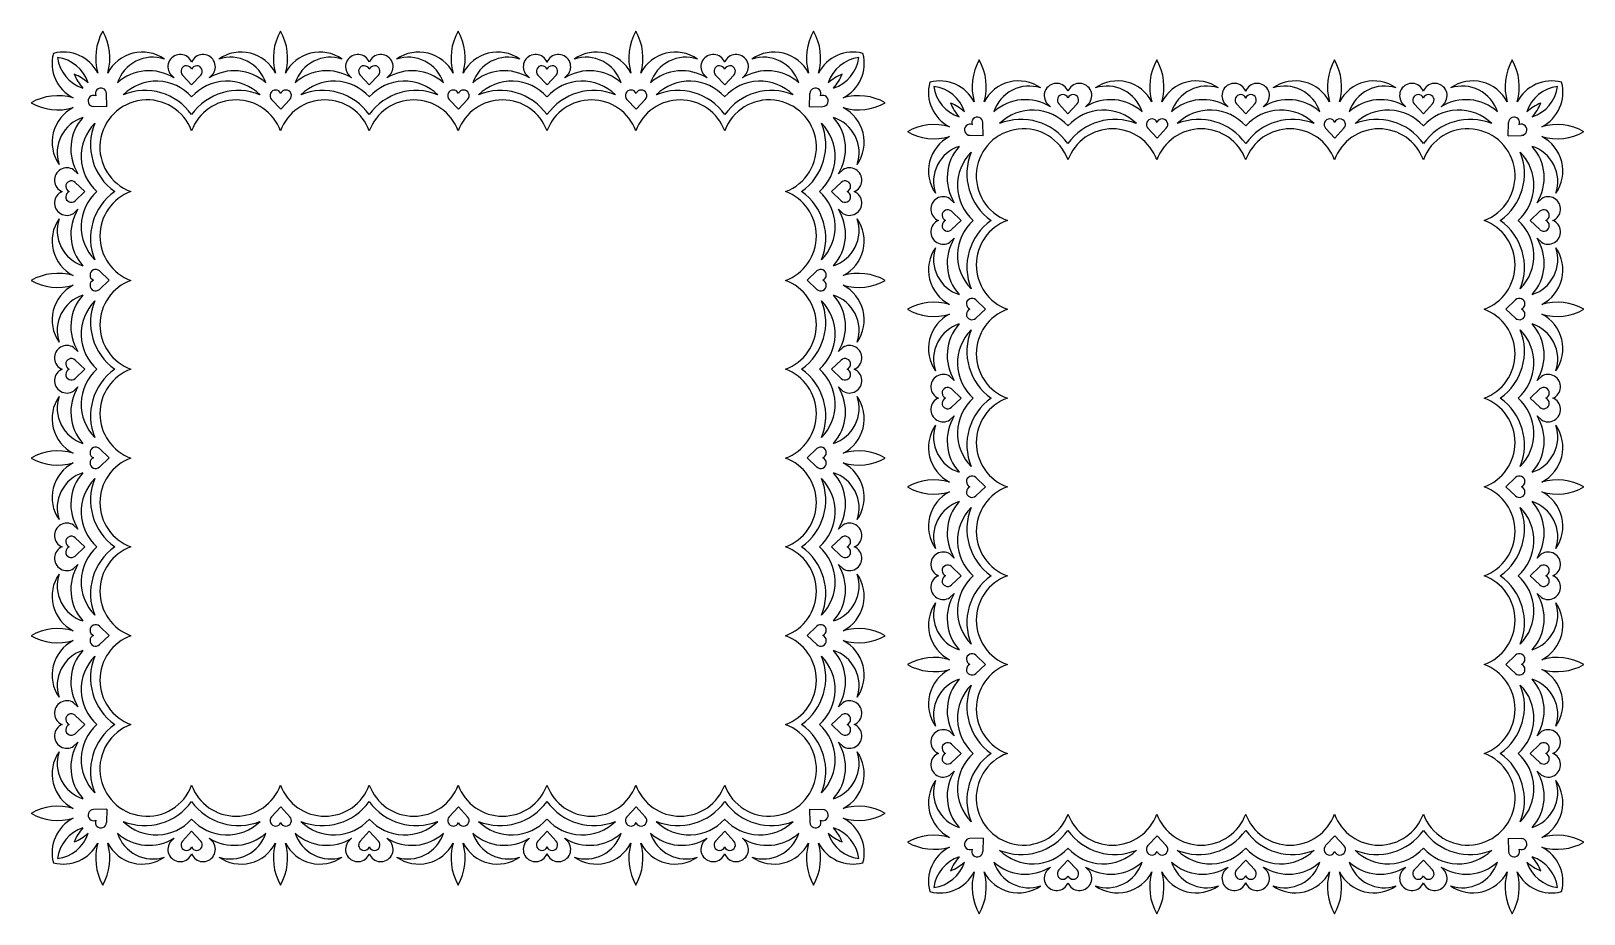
# Model space of a CAD drawing. Extents: x 559 to 826, y 196 to 347.
import ezdxf

# ---------------------------------------------------------------- set-up
doc = ezdxf.new("R2010")
doc.units = 0
doc.layers.get('0').update_dxf_attribs({"linetype": 'CONTINUOUS'})

msp = doc.modelspace()

# ---------------------------------------------------------------- linework, layer by layer
for p, q in [((582.69, 340.03), (583.4, 339.27)), ((586.43, 338.08), (584.85, 339.76)), ((586.43, 338.08), (588.01, 339.76)), ((590.17, 340.03), (589.46, 339.27)), ((613.22, 340.03), (613.93, 339.27)), ((616.96, 338.08), (615.39, 339.76)), ((616.96, 338.08), (618.54, 339.76)), ((620.71, 340.03), (620, 339.27)), ((643.76, 340.03), (644.47, 339.27)), ((647.5, 338.08), (645.92, 339.76)), ((647.5, 338.08), (649.08, 339.76)), ((651.24, 340.03), (650.53, 339.27)), ((674.29, 340.03), (675, 339.27)), ((678.04, 338.08), (676.46, 339.76)), ((678.04, 338.08), (679.61, 339.76)), ((681.78, 340.03), (681.07, 339.27)), ((571.86, 334.3), (571.79, 336.6)), ((692.6, 334.3), (692.67, 336.6)), ((571.86, 334.3), (569.56, 334.37)), ((601.74, 333.91), (600.16, 335.58)), ((601.74, 333.91), (603.32, 335.58)), ((632.28, 333.91), (630.7, 335.58)), ((632.28, 333.91), (633.85, 335.58)), ((662.81, 333.91), (661.23, 335.58)), ((662.81, 333.91), (664.39, 335.58)), ((692.6, 334.3), (694.9, 334.37)), ((733.29, 335.06), (734, 334.3)), ((737.03, 333.12), (735.46, 334.79)), ((737.03, 333.12), (738.61, 334.79)), ((740.78, 335.06), (740.07, 334.3)), ((763.83, 335.06), (764.54, 334.3)), ((767.57, 333.12), (765.99, 334.79)), ((767.57, 333.12), (769.15, 334.79)), ((771.31, 335.06), (770.6, 334.3)), ((794.36, 335.06), (795.07, 334.3)), ((798.11, 333.12), (796.53, 334.79)), ((798.11, 333.12), (799.68, 334.79)), ((801.85, 335.06), (801.14, 334.3)), ((722.47, 329.33), (722.4, 331.63)), ((812.67, 329.33), (812.74, 331.63)), ((722.47, 329.33), (720.17, 329.4)), ((752.34, 328.94), (750.77, 330.62)), ((752.34, 328.94), (753.92, 330.62)), ((782.88, 328.94), (781.3, 330.62)), ((782.88, 328.94), (784.46, 330.62)), ((812.67, 329.33), (814.97, 329.4)), ((566.13, 323.48), (566.89, 322.77)), ((698.33, 323.48), (697.57, 322.77)), ((568.08, 319.73), (566.4, 321.31)), ((696.39, 319.73), (698.06, 321.31)), ((568.08, 319.73), (566.4, 318.16)), ((696.39, 319.73), (698.06, 318.16)), ((716.74, 318.51), (717.5, 317.8)), ((818.4, 318.51), (817.64, 317.8)), ((566.13, 315.99), (566.89, 316.7)), ((698.33, 315.99), (697.57, 316.7)), ((718.68, 314.77), (717.01, 316.34)), ((816.46, 314.77), (818.13, 316.34)), ((718.68, 314.77), (717.01, 313.19)), ((816.46, 314.77), (818.13, 313.19)), ((716.74, 311.02), (717.5, 311.73)), ((818.4, 311.02), (817.64, 311.73)), ((572.25, 304.51), (570.58, 306.09)), ((572.25, 304.51), (570.58, 302.93)), ((692.21, 304.51), (693.89, 306.09)), ((692.21, 304.51), (693.89, 302.93)), ((722.86, 299.54), (721.18, 301.12)), ((722.86, 299.54), (721.18, 297.96)), ((812.28, 299.54), (813.96, 301.12)), ((812.28, 299.54), (813.96, 297.96)), ((566.13, 292.94), (566.89, 292.23)), ((698.33, 292.94), (697.57, 292.23)), ((568.08, 289.2), (566.4, 290.77)), ((568.08, 289.2), (566.4, 287.62)), ((696.39, 289.2), (698.06, 290.77)), ((696.39, 289.2), (698.06, 287.62)), ((566.13, 285.45), (566.89, 286.16)), ((698.33, 285.45), (697.57, 286.16)), ((716.74, 287.97), (717.5, 287.26)), ((718.68, 284.23), (717.01, 285.81)), ((816.46, 284.23), (818.13, 285.81)), ((818.4, 287.97), (817.64, 287.26)), ((718.68, 284.23), (717.01, 282.65)), ((816.46, 284.23), (818.13, 282.65)), ((716.74, 280.49), (717.5, 281.2)), ((818.4, 280.49), (817.64, 281.2)), ((572.25, 273.97), (570.58, 275.55)), ((692.21, 273.97), (693.89, 275.55)), ((572.25, 273.97), (570.58, 272.39)), ((692.21, 273.97), (693.89, 272.39)), ((722.86, 269.01), (721.18, 270.58)), ((812.28, 269.01), (813.96, 270.58)), ((722.86, 269.01), (721.18, 267.43)), ((812.28, 269.01), (813.96, 267.43)), ((566.13, 262.4), (566.89, 261.69)), ((698.33, 262.4), (697.57, 261.69)), ((568.08, 258.66), (566.4, 260.24)), ((696.39, 258.66), (698.06, 260.24)), ((568.08, 258.66), (566.4, 257.08)), ((696.39, 258.66), (698.06, 257.08)), ((716.74, 257.44), (717.5, 256.73)), ((818.4, 257.44), (817.64, 256.73)), ((566.13, 254.92), (566.89, 255.63)), ((698.33, 254.92), (697.57, 255.63)), ((718.68, 253.69), (717.01, 255.27)), ((718.68, 253.69), (717.01, 252.12)), ((816.46, 253.69), (818.13, 255.27)), ((816.46, 253.69), (818.13, 252.12)), ((716.74, 249.95), (717.5, 250.66)), ((818.4, 249.95), (817.64, 250.66)), ((572.25, 243.44), (570.58, 245.01)), ((572.25, 243.44), (570.58, 241.86)), ((692.21, 243.44), (693.89, 245.01)), ((692.21, 243.44), (693.89, 241.86)), ((722.86, 238.47), (721.18, 240.05)), ((722.86, 238.47), (721.18, 236.89)), ((812.28, 238.47), (813.96, 240.05)), ((812.28, 238.47), (813.96, 236.89)), ((566.13, 231.87), (566.89, 231.16)), ((568.08, 228.13), (566.4, 229.7)), ((696.39, 228.13), (698.06, 229.7)), ((698.33, 231.87), (697.57, 231.16)), ((568.08, 228.13), (566.4, 226.55)), ((696.39, 228.13), (698.06, 226.55)), ((716.74, 226.9), (717.5, 226.19)), ((818.4, 226.9), (817.64, 226.19)), ((566.13, 224.38), (566.89, 225.09)), ((698.33, 224.38), (697.57, 225.09)), ((718.68, 223.16), (717.01, 224.74)), ((816.46, 223.16), (818.13, 224.74)), ((718.68, 223.16), (717.01, 221.58)), ((816.46, 223.16), (818.13, 221.58)), ((716.74, 219.42), (717.5, 220.13)), ((818.4, 219.42), (817.64, 220.13)), ((571.86, 213.56), (569.56, 213.49)), ((571.86, 213.56), (571.79, 211.26)), ((601.74, 213.95), (600.16, 212.27)), ((601.74, 213.95), (603.32, 212.27)), ((632.28, 213.95), (630.7, 212.27)), ((632.28, 213.95), (633.85, 212.27)), ((662.81, 213.95), (661.23, 212.27)), ((662.81, 213.95), (664.39, 212.27)), ((692.6, 213.56), (692.67, 211.26)), ((692.6, 213.56), (694.9, 213.49)), ((582.69, 207.83), (583.4, 208.59)), ((586.43, 209.77), (584.85, 208.1)), ((586.43, 209.77), (588.01, 208.1)), ((590.17, 207.83), (589.46, 208.59)), ((613.22, 207.83), (613.93, 208.59)), ((616.96, 209.77), (615.39, 208.1)), ((616.96, 209.77), (618.54, 208.1)), ((620.71, 207.83), (620, 208.59)), ((643.76, 207.83), (644.47, 208.59)), ((647.5, 209.77), (645.92, 208.1)), ((647.5, 209.77), (649.08, 208.1)), ((651.24, 207.83), (650.53, 208.59)), ((674.29, 207.83), (675, 208.59)), ((678.04, 209.77), (676.46, 208.1)), ((678.04, 209.77), (679.61, 208.1)), ((681.78, 207.83), (681.07, 208.59)), ((722.47, 208.59), (720.17, 208.52)), ((722.47, 208.59), (722.4, 206.29)), ((752.34, 208.98), (750.77, 207.31)), ((752.34, 208.98), (753.92, 207.31)), ((782.88, 208.98), (781.3, 207.31)), ((782.88, 208.98), (784.46, 207.31)), ((812.67, 208.59), (814.97, 208.52)), ((812.67, 208.59), (812.74, 206.29)), ((733.29, 202.86), (734, 203.62)), ((737.03, 204.81), (735.46, 203.13)), ((737.03, 204.81), (738.61, 203.13)), ((740.78, 202.86), (740.07, 203.62)), ((763.83, 202.86), (764.54, 203.62)), ((767.57, 204.81), (765.99, 203.13)), ((767.57, 204.81), (769.15, 203.13)), ((771.31, 202.86), (770.6, 203.62)), ((794.36, 202.86), (795.07, 203.62)), ((798.11, 204.81), (796.53, 203.13)), ((798.11, 204.81), (799.68, 203.13)), ((801.85, 202.86), (801.14, 203.62))]:
    msp.add_line(p, q)
for centre, radius, start, end in [((579.2, 342.73), 9.26, 150.2195, 196.4556), ((563.12, 342.73), 9.26, 343.5444, 29.7805), ((609.74, 342.73), 9.26, 150.2195, 196.4556), ((593.66, 342.73), 9.26, 343.5444, 29.7805), ((640.27, 342.73), 9.26, 150.2195, 196.4556), ((624.19, 342.73), 9.26, 343.5444, 29.7805), ((670.81, 342.73), 9.26, 150.2195, 196.4556), ((654.73, 342.73), 9.26, 343.5444, 29.7805), ((701.34, 342.73), 9.26, 150.2195, 196.4556), ((685.26, 342.73), 9.26, 343.5444, 29.7805), ((569.11, 341.77), 6.67, 165.0774, 242.7343), ((564.39, 337.05), 6.67, 27.2657, 104.9226), ((562.57, 336.46), 6.38, 17.9334, 82.743), ((569.7, 343.59), 6.38, 187.257, 252.0666), ((577.93, 337.05), 6.67, 55.1183, 152.7343), ((579.75, 336.46), 6.38, 71.7665, 162.0666), ((584.47, 341.18), 2.12, 22.1916, 212.9358), ((588.39, 341.18), 2.12, 327.0642, 157.8084), ((594.92, 337.05), 6.67, 27.2657, 124.8817), ((593.1, 336.46), 6.38, 17.9334, 108.2335), ((608.47, 337.05), 6.67, 55.1183, 152.7343), ((610.29, 336.46), 6.38, 71.7665, 162.0666), ((615, 341.18), 2.12, 22.1916, 212.9358), ((618.93, 341.18), 2.12, 327.0642, 157.8084), ((625.46, 337.05), 6.67, 27.2657, 124.8817), ((623.64, 336.46), 6.38, 17.9334, 108.2335), ((639.01, 337.05), 6.67, 55.1183, 152.7343), ((640.82, 336.46), 6.38, 71.7665, 162.0666), ((645.54, 341.18), 2.12, 22.1916, 212.9358), ((649.46, 341.18), 2.12, 327.0642, 157.8084), ((655.99, 337.05), 6.67, 27.2657, 124.8817), ((654.18, 336.46), 6.38, 17.9334, 108.2335), ((669.54, 337.05), 6.67, 55.1183, 152.7343), ((671.36, 336.46), 6.38, 71.7665, 162.0666), ((676.07, 341.18), 2.12, 22.1916, 212.9358), ((680, 341.18), 2.12, 327.0642, 157.8084), ((686.53, 337.05), 6.67, 27.2657, 124.8817), ((684.71, 336.46), 6.38, 17.9334, 108.2335), ((700.08, 337.05), 6.67, 75.0774, 152.7343), ((701.9, 336.46), 6.38, 97.257, 162.0666), ((694.76, 343.59), 6.38, 287.9334, 352.743), ((695.35, 341.77), 6.67, 297.2657, 14.9226), ((729.81, 337.76), 9.26, 150.2195, 196.4556), ((713.73, 337.76), 9.26, 343.5444, 29.7805), ((760.34, 337.76), 9.26, 150.2195, 196.4556), ((744.26, 337.76), 9.26, 343.5444, 29.7805), ((790.88, 337.76), 9.26, 150.2195, 196.4556), ((774.8, 337.76), 9.26, 343.5444, 29.7805), ((821.41, 337.76), 9.26, 150.2195, 196.4556), ((805.33, 337.76), 9.26, 343.5444, 29.7805), ((563.22, 332.37), 8.13, 48.1948, 68.0444), ((573.8, 342.94), 8.13, 201.9556, 221.8052), ((579.1, 332.37), 8.13, 58.1142, 131.8052), ((585.55, 340.41), 0.954, 22.1916, 223.2633), ((587.31, 340.41), 0.954, 316.7367, 157.8084), ((593.75, 332.37), 8.13, 48.1948, 121.8858), ((609.64, 332.37), 8.13, 58.1142, 131.8052), ((616.08, 340.41), 0.954, 22.1916, 223.2633), ((617.85, 340.41), 0.954, 316.7367, 157.8084), ((624.29, 332.37), 8.13, 48.1948, 121.8858), ((640.17, 332.37), 8.13, 58.1142, 131.8052), ((646.62, 340.41), 0.954, 22.1916, 223.2633), ((648.38, 340.41), 0.954, 316.7367, 157.8084), ((654.83, 332.37), 8.13, 48.1948, 121.8858), ((670.71, 332.37), 8.13, 58.1142, 131.8052), ((677.15, 340.41), 0.954, 22.1916, 223.2633), ((678.92, 340.41), 0.954, 316.7367, 157.8084), ((685.36, 332.37), 8.13, 48.1948, 121.8858), ((701.25, 332.37), 8.13, 111.9556, 131.8052), ((690.67, 342.94), 8.13, 318.1948, 338.0444), ((569.59, 335.32), 0.954, 67.1916, 268.2633), ((570.84, 336.57), 0.954, 1.7367, 202.8084), ((580.37, 330.58), 8.13, 41.8237, 134.432), ((578.38, 327.23), 9.88, 35.4145, 111.9767), ((592.49, 330.58), 8.13, 45.568, 138.1763), ((594.48, 327.23), 9.88, 68.0233, 144.5855), ((600.86, 336.24), 0.954, 22.1916, 223.2633), ((602.62, 336.24), 0.954, 316.7367, 157.8084), ((610.91, 330.58), 8.13, 41.8237, 134.432), ((608.91, 327.23), 9.88, 35.4145, 111.9767), ((623.02, 330.58), 8.13, 45.568, 138.1763), ((625.01, 327.23), 9.88, 68.0233, 144.5855), ((631.39, 336.24), 0.954, 22.1916, 223.2633), ((633.16, 336.24), 0.954, 316.7367, 157.8084), ((641.44, 330.58), 8.13, 41.8237, 134.432), ((639.45, 327.23), 9.88, 35.4145, 111.9767), ((653.56, 330.58), 8.13, 45.568, 138.1763), ((655.55, 327.23), 9.88, 68.0233, 144.5855), ((661.93, 336.24), 0.954, 22.1916, 223.2633), ((663.69, 336.24), 0.954, 316.7367, 157.8084), ((671.98, 330.58), 8.13, 41.8237, 134.432), ((669.99, 327.23), 9.88, 35.4145, 111.9767), ((684.09, 330.58), 8.13, 45.568, 138.1763), ((686.09, 327.23), 9.88, 68.0233, 144.5855), ((693.63, 336.57), 0.954, 337.1916, 178.2633), ((694.87, 335.32), 0.954, 271.7367, 112.8084), ((719.72, 336.81), 6.67, 165.0774, 242.7343), ((714.99, 332.08), 6.67, 27.2657, 104.9226), ((713.17, 331.49), 6.38, 17.9334, 82.743), ((720.31, 338.63), 6.38, 187.257, 252.0666), ((728.54, 332.08), 6.67, 55.1183, 152.7343), ((730.36, 331.49), 6.38, 71.7665, 162.0666), ((735.07, 336.22), 2.12, 22.1916, 212.9358), ((736.15, 335.45), 0.954, 22.1916, 223.2633), ((739, 336.22), 2.12, 327.0642, 157.8084), ((737.92, 335.45), 0.954, 316.7367, 157.8084), ((745.53, 332.08), 6.67, 27.2657, 124.8817), ((743.71, 331.49), 6.38, 17.9334, 108.2335), ((759.08, 332.08), 6.67, 55.1183, 152.7343), ((760.89, 331.49), 6.38, 71.7665, 162.0666), ((765.61, 336.22), 2.12, 22.1916, 212.9358), ((766.69, 335.45), 0.954, 22.1916, 223.2633), ((769.53, 336.22), 2.12, 327.0642, 157.8084), ((768.45, 335.45), 0.954, 316.7367, 157.8084), ((776.06, 332.08), 6.67, 27.2657, 124.8817), ((774.25, 331.49), 6.38, 17.9334, 108.2335), ((789.61, 332.08), 6.67, 55.1183, 152.7343), ((791.43, 331.49), 6.38, 71.7665, 162.0666), ((796.14, 336.22), 2.12, 22.1916, 212.9358), ((797.22, 335.45), 0.954, 22.1916, 223.2633), ((800.07, 336.22), 2.12, 327.0642, 157.8084), ((798.99, 335.45), 0.954, 316.7367, 157.8084), ((806.6, 332.08), 6.67, 27.2657, 124.8817), ((804.78, 331.49), 6.38, 17.9334, 108.2335), ((820.15, 332.08), 6.67, 75.0774, 152.7343), ((821.97, 331.49), 6.38, 97.257, 162.0666), ((814.83, 338.63), 6.38, 287.9334, 352.743), ((815.42, 336.81), 6.67, 297.2657, 14.9226), ((563.43, 326.96), 9.26, 73.5444, 119.7805), ((563.43, 343.04), 9.26, 240.2195, 286.4556), ((569.11, 328.23), 6.67, 117.2657, 214.8817), ((578.79, 327.37), 8.13, 20.0741, 249.9259), ((594.06, 327.37), 8.13, 20.0741, 159.9259), ((609.33, 327.37), 8.13, 20.0741, 159.9259), ((624.6, 327.37), 8.13, 20.0741, 159.9259), ((639.87, 327.37), 8.13, 20.0741, 159.9259), ((655.13, 327.37), 8.13, 20.0741, 159.9259), ((670.4, 327.37), 8.13, 20.0741, 159.9259), ((685.67, 327.37), 8.13, 290.0741, 159.9259), ((701.03, 326.96), 9.26, 60.2195, 106.4556), ((701.03, 343.04), 9.26, 253.5444, 299.7805), ((695.35, 328.23), 6.67, 325.1183, 62.7343), ((724.4, 337.98), 8.13, 201.9556, 221.8052), ((713.82, 327.4), 8.13, 48.1948, 68.0444), ((729.71, 327.4), 8.13, 58.1142, 131.8052), ((730.98, 325.62), 8.13, 41.8237, 134.432), ((743.09, 325.62), 8.13, 45.568, 138.1763), ((744.36, 327.4), 8.13, 48.1948, 121.8858), ((760.24, 327.4), 8.13, 58.1142, 131.8052), ((761.51, 325.62), 8.13, 41.8237, 134.432), ((773.63, 325.62), 8.13, 45.568, 138.1763), ((774.9, 327.4), 8.13, 48.1948, 121.8858), ((790.78, 327.4), 8.13, 58.1142, 131.8052), ((792.05, 325.62), 8.13, 41.8237, 134.432), ((804.16, 325.62), 8.13, 45.568, 138.1763), ((805.43, 327.4), 8.13, 48.1948, 121.8858), ((821.32, 327.4), 8.13, 111.9556, 131.8052), ((810.74, 337.98), 8.13, 318.1948, 338.0444), ((569.7, 326.41), 6.38, 107.9334, 198.2335), ((573.8, 327.06), 8.13, 138.1948, 211.8858), ((575.58, 325.79), 8.13, 135.568, 228.1763), ((578.93, 327.78), 9.88, 158.0233, 234.5855), ((685.53, 327.78), 9.88, 305.4145, 21.9767), ((688.89, 325.79), 8.13, 311.8237, 44.432), ((694.76, 326.41), 6.38, 341.7665, 72.0666), ((690.67, 327.06), 8.13, 328.1142, 41.8052), ((714.04, 321.99), 9.26, 73.5444, 119.7805), ((720.2, 330.36), 0.954, 67.1916, 268.2633), ((721.44, 331.6), 0.954, 1.7367, 202.8084), ((728.98, 322.26), 9.88, 35.4145, 111.9767), ((745.08, 322.26), 9.88, 68.0233, 144.5855), ((751.46, 331.27), 0.954, 22.1916, 223.2633), ((753.23, 331.27), 0.954, 316.7367, 157.8084), ((759.52, 322.26), 9.88, 35.4145, 111.9767), ((775.62, 322.26), 9.88, 68.0233, 144.5855), ((782, 331.27), 0.954, 22.1916, 223.2633), ((783.76, 331.27), 0.954, 316.7367, 157.8084), ((790.06, 322.26), 9.88, 35.4145, 111.9767), ((806.16, 322.26), 9.88, 68.0233, 144.5855), ((813.7, 331.6), 0.954, 337.1916, 178.2633), ((814.94, 330.36), 0.954, 271.7367, 112.8084), ((821.1, 321.99), 9.26, 60.2195, 106.4556), ((714.04, 338.08), 9.26, 240.2195, 286.4556), ((719.72, 323.26), 6.67, 117.2657, 214.8817), ((729.4, 322.4), 8.13, 20.0741, 249.9259), ((744.67, 322.4), 8.13, 20.0741, 159.9259), ((759.94, 322.4), 8.13, 20.0741, 159.9259), ((775.2, 322.4), 8.13, 20.0741, 159.9259), ((790.47, 322.4), 8.13, 20.0741, 159.9259), ((805.74, 322.4), 8.13, 290.0741, 159.9259), ((821.1, 338.08), 9.26, 253.5444, 299.7805), ((815.42, 323.26), 6.67, 325.1183, 62.7343), ((720.31, 321.44), 6.38, 107.9334, 198.2335), ((724.4, 322.09), 8.13, 138.1948, 211.8858), ((726.18, 320.82), 8.13, 135.568, 228.1763), ((729.54, 322.82), 9.88, 158.0233, 234.5855), ((805.6, 322.82), 9.88, 305.4145, 21.9767), ((808.96, 320.82), 8.13, 311.8237, 44.432), ((810.74, 322.09), 8.13, 328.1142, 41.8052), ((814.83, 321.44), 6.38, 341.7665, 72.0666), ((564.98, 321.7), 2.12, 57.0642, 247.8084), ((699.49, 321.7), 2.12, 292.1916, 122.9358), ((565.75, 320.62), 0.954, 46.7367, 247.8084), ((698.72, 320.62), 0.954, 292.1916, 133.2633), ((564.98, 317.77), 2.12, 112.1916, 302.9358), ((565.75, 318.85), 0.954, 112.1916, 313.2633), ((575.58, 313.68), 8.13, 131.8237, 224.432), ((578.93, 311.68), 9.88, 125.4145, 201.9767), ((578.79, 312.1), 8.13, 110.0741, 249.9259), ((685.67, 312.1), 8.13, 290.0741, 69.9259), ((685.53, 311.68), 9.88, 338.0233, 54.5855), ((688.89, 313.68), 8.13, 315.568, 48.1763), ((698.72, 318.85), 0.954, 226.7367, 67.8084), ((699.49, 317.77), 2.12, 237.0642, 67.8084), ((715.58, 316.73), 2.12, 57.0642, 247.8084), ((819.56, 316.73), 2.12, 292.1916, 122.9358), ((569.11, 311.24), 6.67, 145.1183, 242.7343), ((569.7, 313.06), 6.38, 161.7665, 252.0666), ((573.8, 312.41), 8.13, 148.1142, 221.8052), ((690.67, 312.41), 8.13, 318.1948, 31.8858), ((694.76, 313.06), 6.38, 287.9334, 18.2335), ((695.35, 311.24), 6.67, 297.2657, 34.8817), ((716.35, 315.65), 0.954, 46.7367, 247.8084), ((818.79, 315.65), 0.954, 292.1916, 133.2633), ((715.58, 312.8), 2.12, 112.1916, 302.9358), ((716.35, 313.88), 0.954, 112.1916, 313.2633), ((726.18, 308.71), 8.13, 131.8237, 224.432), ((729.54, 306.72), 9.88, 125.4145, 201.9767), ((729.4, 307.13), 8.13, 110.0741, 249.9259), ((805.74, 307.13), 8.13, 290.0741, 69.9259), ((805.6, 306.72), 9.88, 338.0233, 54.5855), ((808.96, 308.71), 8.13, 315.568, 48.1763), ((818.79, 313.88), 0.954, 226.7367, 67.8084), ((819.56, 312.8), 2.12, 237.0642, 67.8084), ((719.72, 306.27), 6.67, 145.1183, 242.7343), ((720.31, 308.09), 6.38, 161.7665, 252.0666), ((724.4, 307.44), 8.13, 148.1142, 221.8052), ((810.74, 307.44), 8.13, 318.1948, 31.8858), ((814.83, 308.09), 6.38, 287.9334, 18.2335), ((815.42, 306.27), 6.67, 297.2657, 34.8817), ((563.43, 296.42), 9.26, 73.5444, 119.7805), ((563.43, 312.51), 9.26, 240.2195, 286.4556), ((569.92, 305.39), 0.954, 46.7367, 247.8084), ((569.92, 303.62), 0.954, 112.1916, 313.2633), ((578.79, 296.83), 8.13, 110.0741, 249.9259), ((685.67, 296.83), 8.13, 290.0741, 69.9259), ((694.54, 305.39), 0.954, 292.1916, 133.2633), ((694.54, 303.62), 0.954, 226.7367, 67.8084), ((701.03, 296.42), 9.26, 60.2195, 106.4556), ((701.03, 312.51), 9.26, 253.5444, 299.7805), ((569.11, 297.69), 6.67, 117.2657, 214.8817), ((569.7, 295.87), 6.38, 107.9334, 198.2335), ((573.8, 296.52), 8.13, 138.1948, 211.8858), ((694.76, 295.87), 6.38, 341.7665, 72.0666), ((690.67, 296.52), 8.13, 328.1142, 41.8052), ((695.35, 297.69), 6.67, 325.1183, 62.7343), ((575.58, 295.25), 8.13, 135.568, 228.1763), ((578.93, 297.25), 9.88, 158.0233, 234.5855), ((685.53, 297.25), 9.88, 305.4145, 21.9767), ((688.89, 295.25), 8.13, 311.8237, 44.432), ((714.04, 291.46), 9.26, 73.5444, 119.7805), ((714.04, 307.54), 9.26, 240.2195, 286.4556), ((720.53, 300.42), 0.954, 46.7367, 247.8084), ((720.53, 298.66), 0.954, 112.1916, 313.2633), ((729.4, 291.86), 8.13, 110.0741, 249.9259), ((805.74, 291.86), 8.13, 290.0741, 69.9259), ((814.61, 300.42), 0.954, 292.1916, 133.2633), ((814.61, 298.66), 0.954, 226.7367, 67.8084), ((821.1, 291.46), 9.26, 60.2195, 106.4556), ((821.1, 307.54), 9.26, 253.5444, 299.7805), ((719.72, 292.73), 6.67, 117.2657, 214.8817), ((720.31, 290.91), 6.38, 107.9334, 198.2335), ((724.4, 291.56), 8.13, 138.1948, 211.8858), ((810.74, 291.56), 8.13, 328.1142, 41.8052), ((814.83, 290.91), 6.38, 341.7665, 72.0666), ((815.42, 292.73), 6.67, 325.1183, 62.7343), ((726.18, 290.29), 8.13, 135.568, 228.1763), ((729.54, 292.28), 9.88, 158.0233, 234.5855), ((805.6, 292.28), 9.88, 305.4145, 21.9767), ((808.96, 290.29), 8.13, 311.8237, 44.432), ((564.98, 291.16), 2.12, 57.0642, 247.8084), ((565.75, 290.08), 0.954, 46.7367, 247.8084), ((698.72, 290.08), 0.954, 292.1916, 133.2633), ((699.49, 291.16), 2.12, 292.1916, 122.9358), ((564.98, 287.23), 2.12, 112.1916, 302.9358), ((565.75, 288.31), 0.954, 112.1916, 313.2633), ((575.58, 283.14), 8.13, 131.8237, 224.432), ((578.93, 281.15), 9.88, 125.4145, 201.9767), ((578.79, 281.56), 8.13, 110.0741, 249.9259), ((685.67, 281.56), 8.13, 290.0741, 69.9259), ((685.53, 281.15), 9.88, 338.0233, 54.5855), ((688.89, 283.14), 8.13, 315.568, 48.1763), ((698.72, 288.31), 0.954, 226.7367, 67.8084), ((699.49, 287.23), 2.12, 237.0642, 67.8084), ((715.58, 286.19), 2.12, 57.0642, 247.8084), ((819.56, 286.19), 2.12, 292.1916, 122.9358), ((573.8, 281.87), 8.13, 148.1142, 221.8052), ((690.67, 281.87), 8.13, 318.1948, 31.8858), ((716.35, 285.11), 0.954, 46.7367, 247.8084), ((818.79, 285.11), 0.954, 292.1916, 133.2633), ((569.11, 280.7), 6.67, 145.1183, 242.7343), ((569.7, 282.52), 6.38, 161.7665, 252.0666), ((694.76, 282.52), 6.38, 287.9334, 18.2335), ((695.35, 280.7), 6.67, 297.2657, 34.8817), ((715.58, 282.27), 2.12, 112.1916, 302.9358), ((716.35, 283.35), 0.954, 112.1916, 313.2633), ((726.18, 278.17), 8.13, 131.8237, 224.432), ((729.54, 276.18), 9.88, 125.4145, 201.9767), ((729.4, 276.6), 8.13, 110.0741, 249.9259), ((805.74, 276.6), 8.13, 290.0741, 69.9259), ((805.6, 276.18), 9.88, 338.0233, 54.5855), ((808.96, 278.17), 8.13, 315.568, 48.1763), ((818.79, 283.35), 0.954, 226.7367, 67.8084), ((819.56, 282.27), 2.12, 237.0642, 67.8084), ((724.4, 276.9), 8.13, 148.1142, 221.8052), ((810.74, 276.9), 8.13, 318.1948, 31.8858), ((719.72, 275.74), 6.67, 145.1183, 242.7343), ((720.31, 277.55), 6.38, 161.7665, 252.0666), ((814.83, 277.55), 6.38, 287.9334, 18.2335), ((815.42, 275.74), 6.67, 297.2657, 34.8817), ((563.43, 265.89), 9.26, 73.5444, 119.7805), ((569.92, 274.85), 0.954, 46.7367, 247.8084), ((694.54, 274.85), 0.954, 292.1916, 133.2633), ((701.03, 265.89), 9.26, 60.2195, 106.4556), ((563.43, 281.97), 9.26, 240.2195, 286.4556), ((569.11, 267.16), 6.67, 117.2657, 214.8817), ((569.92, 273.09), 0.954, 112.1916, 313.2633), ((578.79, 266.29), 8.13, 110.0741, 249.9259), ((685.67, 266.29), 8.13, 290.0741, 69.9259), ((694.54, 273.09), 0.954, 226.7367, 67.8084), ((701.03, 281.97), 9.26, 253.5444, 299.7805), ((695.35, 267.16), 6.67, 325.1183, 62.7343), ((569.7, 265.34), 6.38, 107.9334, 198.2335), ((573.8, 265.99), 8.13, 138.1948, 211.8858), ((575.58, 264.72), 8.13, 135.568, 228.1763), ((578.93, 266.71), 9.88, 158.0233, 234.5855), ((685.53, 266.71), 9.88, 305.4145, 21.9767), ((688.89, 264.72), 8.13, 311.8237, 44.432), ((694.76, 265.34), 6.38, 341.7665, 72.0666), ((690.67, 265.99), 8.13, 328.1142, 41.8052), ((714.04, 260.92), 9.26, 73.5444, 119.7805), ((720.53, 269.89), 0.954, 46.7367, 247.8084), ((814.61, 269.89), 0.954, 292.1916, 133.2633), ((821.1, 260.92), 9.26, 60.2195, 106.4556), ((714.04, 277), 9.26, 240.2195, 286.4556), ((719.72, 262.19), 6.67, 117.2657, 214.8817), ((720.53, 268.12), 0.954, 112.1916, 313.2633), ((729.4, 261.33), 8.13, 110.0741, 249.9259), ((805.74, 261.33), 8.13, 290.0741, 69.9259), ((814.61, 268.12), 0.954, 226.7367, 67.8084), ((821.1, 277), 9.26, 253.5444, 299.7805), ((815.42, 262.19), 6.67, 325.1183, 62.7343), ((720.31, 260.37), 6.38, 107.9334, 198.2335), ((724.4, 261.02), 8.13, 138.1948, 211.8858), ((726.18, 259.75), 8.13, 135.568, 228.1763), ((729.54, 261.74), 9.88, 158.0233, 234.5855), ((805.6, 261.74), 9.88, 305.4145, 21.9767), ((808.96, 259.75), 8.13, 311.8237, 44.432), ((810.74, 261.02), 8.13, 328.1142, 41.8052), ((814.83, 260.37), 6.38, 341.7665, 72.0666), ((564.98, 260.62), 2.12, 57.0642, 247.8084), ((699.49, 260.62), 2.12, 292.1916, 122.9358), ((565.75, 259.54), 0.954, 46.7367, 247.8084), ((698.72, 259.54), 0.954, 292.1916, 133.2633), ((564.98, 256.7), 2.12, 112.1916, 302.9358), ((565.75, 257.78), 0.954, 112.1916, 313.2633), ((575.58, 252.6), 8.13, 131.8237, 224.432), ((578.93, 250.61), 9.88, 125.4145, 201.9767), ((578.79, 251.03), 8.13, 110.0741, 249.9259), ((685.67, 251.03), 8.13, 290.0741, 69.9259), ((685.53, 250.61), 9.88, 338.0233, 54.5855), ((688.89, 252.6), 8.13, 315.568, 48.1763), ((698.72, 257.78), 0.954, 226.7367, 67.8084), ((699.49, 256.7), 2.12, 237.0642, 67.8084), ((715.58, 255.66), 2.12, 57.0642, 247.8084), ((819.56, 255.66), 2.12, 292.1916, 122.9358), ((569.11, 250.17), 6.67, 145.1183, 242.7343), ((569.7, 251.99), 6.38, 161.7665, 252.0666), ((573.8, 251.34), 8.13, 148.1142, 221.8052), ((690.67, 251.34), 8.13, 318.1948, 31.8858), ((694.76, 251.99), 6.38, 287.9334, 18.2335), ((695.35, 250.17), 6.67, 297.2657, 34.8817), ((715.58, 251.73), 2.12, 112.1916, 302.9358), ((716.35, 254.58), 0.954, 46.7367, 247.8084), ((716.35, 252.81), 0.954, 112.1916, 313.2633), ((726.18, 247.64), 8.13, 131.8237, 224.432), ((729.54, 245.64), 9.88, 125.4145, 201.9767), ((729.4, 246.06), 8.13, 110.0741, 249.9259), ((805.74, 246.06), 8.13, 290.0741, 69.9259), ((805.6, 245.64), 9.88, 338.0233, 54.5855), ((808.96, 247.64), 8.13, 315.568, 48.1763), ((818.79, 254.58), 0.954, 292.1916, 133.2633), ((818.79, 252.81), 0.954, 226.7367, 67.8084), ((819.56, 251.73), 2.12, 237.0642, 67.8084), ((719.72, 245.2), 6.67, 145.1183, 242.7343), ((720.31, 247.02), 6.38, 161.7665, 252.0666), ((724.4, 246.37), 8.13, 148.1142, 221.8052), ((810.74, 246.37), 8.13, 318.1948, 31.8858), ((814.83, 247.02), 6.38, 287.9334, 18.2335), ((815.42, 245.2), 6.67, 297.2657, 34.8817), ((563.43, 235.35), 9.26, 73.5444, 119.7805), ((563.43, 251.43), 9.26, 240.2195, 286.4556), ((569.92, 244.32), 0.954, 46.7367, 247.8084), ((569.92, 242.55), 0.954, 112.1916, 313.2633), ((578.79, 235.76), 8.13, 110.0741, 249.9259), ((685.67, 235.76), 8.13, 290.0741, 69.9259), ((694.54, 244.32), 0.954, 292.1916, 133.2633), ((694.54, 242.55), 0.954, 226.7367, 67.8084), ((701.03, 235.35), 9.26, 60.2195, 106.4556), ((701.03, 251.43), 9.26, 253.5444, 299.7805), ((569.11, 236.62), 6.67, 117.2657, 214.8817), ((569.7, 234.8), 6.38, 107.9334, 198.2335), ((573.8, 235.45), 8.13, 138.1948, 211.8858), ((694.76, 234.8), 6.38, 341.7665, 72.0666), ((690.67, 235.45), 8.13, 328.1142, 41.8052), ((695.35, 236.62), 6.67, 325.1183, 62.7343), ((720.53, 239.35), 0.954, 46.7367, 247.8084), ((814.61, 239.35), 0.954, 292.1916, 133.2633), ((575.58, 234.18), 8.13, 135.568, 228.1763), ((578.93, 236.18), 9.88, 158.0233, 234.5855), ((685.53, 236.18), 9.88, 305.4145, 21.9767), ((688.89, 234.18), 8.13, 311.8237, 44.432), ((714.04, 230.39), 9.26, 73.5444, 119.7805), ((714.04, 246.47), 9.26, 240.2195, 286.4556), ((719.72, 231.65), 6.67, 117.2657, 214.8817), ((720.53, 237.59), 0.954, 112.1916, 313.2633), ((729.4, 230.79), 8.13, 110.0741, 249.9259), ((805.74, 230.79), 8.13, 290.0741, 69.9259), ((814.61, 237.59), 0.954, 226.7367, 67.8084), ((821.1, 230.39), 9.26, 60.2195, 106.4556), ((821.1, 246.47), 9.26, 253.5444, 299.7805), ((815.42, 231.65), 6.67, 325.1183, 62.7343), ((720.31, 229.83), 6.38, 107.9334, 198.2335), ((724.4, 230.48), 8.13, 138.1948, 211.8858), ((726.18, 229.22), 8.13, 135.568, 228.1763), ((729.54, 231.21), 9.88, 158.0233, 234.5855), ((805.6, 231.21), 9.88, 305.4145, 21.9767), ((808.96, 229.22), 8.13, 311.8237, 44.432), ((810.74, 230.48), 8.13, 328.1142, 41.8052), ((814.83, 229.83), 6.38, 341.7665, 72.0666), ((564.98, 230.09), 2.12, 57.0642, 247.8084), ((699.49, 230.09), 2.12, 292.1916, 122.9358), ((565.75, 229.01), 0.954, 46.7367, 247.8084), ((698.72, 229.01), 0.954, 292.1916, 133.2633), ((564.98, 226.16), 2.12, 112.1916, 302.9358), ((565.75, 227.24), 0.954, 112.1916, 313.2633), ((575.58, 222.07), 8.13, 131.8237, 224.432), ((578.93, 220.07), 9.88, 125.4145, 201.9767), ((578.79, 220.49), 8.13, 110.0741, 339.9259), ((685.67, 220.49), 8.13, 200.0741, 69.9259), ((685.53, 220.07), 9.88, 338.0233, 54.5855), ((688.89, 222.07), 8.13, 315.568, 48.1763), ((698.72, 227.24), 0.954, 226.7367, 67.8084), ((699.49, 226.16), 2.12, 237.0642, 67.8084), ((715.58, 225.12), 2.12, 57.0642, 247.8084), ((819.56, 225.12), 2.12, 292.1916, 122.9358), ((573.8, 220.8), 8.13, 148.1142, 221.8052), ((690.67, 220.8), 8.13, 318.1948, 31.8858), ((716.35, 224.04), 0.954, 46.7367, 247.8084), ((818.79, 224.04), 0.954, 292.1916, 133.2633), ((569.11, 219.63), 6.67, 145.1183, 242.7343), ((569.7, 221.45), 6.38, 161.7665, 252.0666), ((694.76, 221.45), 6.38, 287.9334, 18.2335), ((695.35, 219.63), 6.67, 297.2657, 34.8817), ((715.58, 221.2), 2.12, 112.1916, 302.9358), ((716.35, 222.28), 0.954, 112.1916, 313.2633), ((726.18, 217.1), 8.13, 131.8237, 224.432), ((729.54, 215.11), 9.88, 125.4145, 201.9767), ((729.4, 215.52), 8.13, 110.0741, 339.9259), ((805.74, 215.52), 8.13, 200.0741, 69.9259), ((805.6, 215.11), 9.88, 338.0233, 54.5855), ((808.96, 217.1), 8.13, 315.568, 48.1763), ((818.79, 222.28), 0.954, 226.7367, 67.8084), ((819.56, 221.2), 2.12, 237.0642, 67.8084), ((724.4, 215.83), 8.13, 148.1142, 221.8052), ((810.74, 215.83), 8.13, 318.1948, 31.8858), ((594.06, 220.49), 8.13, 200.0741, 339.9259), ((609.33, 220.49), 8.13, 200.0741, 339.9259), ((624.6, 220.49), 8.13, 200.0741, 339.9259), ((639.87, 220.49), 8.13, 200.0741, 339.9259), ((655.13, 220.49), 8.13, 200.0741, 339.9259), ((670.4, 220.49), 8.13, 200.0741, 339.9259), ((719.72, 214.66), 6.67, 145.1183, 242.7343), ((720.31, 216.48), 6.38, 161.7665, 252.0666), ((814.83, 216.48), 6.38, 287.9334, 18.2335), ((815.42, 214.66), 6.67, 297.2657, 34.8817), ((563.43, 204.82), 9.26, 73.5444, 119.7805), ((578.38, 220.63), 9.88, 248.0233, 324.5855), ((594.48, 220.63), 9.88, 215.4145, 291.9767), ((608.91, 220.63), 9.88, 248.0233, 324.5855), ((625.01, 220.63), 9.88, 215.4145, 291.9767), ((639.45, 220.63), 9.88, 248.0233, 324.5855), ((655.55, 220.63), 9.88, 215.4145, 291.9767), ((669.99, 220.63), 9.88, 248.0233, 324.5855), ((686.09, 220.63), 9.88, 215.4145, 291.9767), ((701.03, 204.82), 9.26, 60.2195, 106.4556), ((563.43, 220.9), 9.26, 240.2195, 286.4556), ((569.11, 206.08), 6.67, 117.2657, 194.9226), ((569.59, 212.54), 0.954, 91.7367, 292.8084), ((570.84, 211.29), 0.954, 157.1916, 358.2633), ((580.37, 217.27), 8.13, 225.568, 318.1763), ((592.49, 217.27), 8.13, 221.8237, 314.432), ((600.86, 211.62), 0.954, 136.7367, 337.8084), ((602.62, 211.62), 0.954, 202.1916, 43.2633), ((610.91, 217.27), 8.13, 225.568, 318.1763), ((623.02, 217.27), 8.13, 221.8237, 314.432), ((631.39, 211.62), 0.954, 136.7367, 337.8084), ((633.16, 211.62), 0.954, 202.1916, 43.2633), ((641.44, 217.27), 8.13, 225.568, 318.1763), ((653.56, 217.27), 8.13, 221.8237, 314.432), ((661.93, 211.62), 0.954, 136.7367, 337.8084), ((663.69, 211.62), 0.954, 202.1916, 43.2633), ((671.98, 217.27), 8.13, 225.568, 318.1763), ((684.09, 217.27), 8.13, 221.8237, 314.432), ((693.63, 211.29), 0.954, 181.7367, 22.8084), ((694.87, 212.54), 0.954, 247.1916, 88.2633), ((701.03, 220.9), 9.26, 253.5444, 299.7805), ((695.35, 206.08), 6.67, 345.0774, 62.7343), ((744.67, 215.52), 8.13, 200.0741, 339.9259), ((759.94, 215.52), 8.13, 200.0741, 339.9259), ((775.2, 215.52), 8.13, 200.0741, 339.9259), ((790.47, 215.52), 8.13, 200.0741, 339.9259), ((569.7, 204.27), 6.38, 107.9334, 172.743), ((562.57, 211.4), 6.38, 277.257, 342.0666), ((573.8, 204.92), 8.13, 138.1948, 158.0444), ((563.22, 215.49), 8.13, 291.9556, 311.8052), ((579.75, 211.4), 6.38, 197.9334, 288.2335), ((579.1, 215.49), 8.13, 228.1948, 301.8858), ((593.75, 215.49), 8.13, 238.1142, 311.8052), ((593.1, 211.4), 6.38, 251.7665, 342.0666), ((609.64, 215.49), 8.13, 228.1948, 301.8858), ((610.29, 211.4), 6.38, 197.9334, 288.2335), ((624.29, 215.49), 8.13, 238.1142, 311.8052), ((623.64, 211.4), 6.38, 251.7665, 342.0666), ((640.17, 215.49), 8.13, 228.1948, 301.8858), ((640.82, 211.4), 6.38, 197.9334, 288.2335), ((654.83, 215.49), 8.13, 238.1142, 311.8052), ((654.18, 211.4), 6.38, 251.7665, 342.0666), ((671.36, 211.4), 6.38, 197.9334, 288.2335), ((670.71, 215.49), 8.13, 228.1948, 301.8858), ((685.36, 215.49), 8.13, 238.1142, 311.8052), ((684.71, 211.4), 6.38, 251.7665, 342.0666), ((701.25, 215.49), 8.13, 228.1948, 248.0444), ((701.9, 211.4), 6.38, 197.9334, 262.743), ((690.67, 204.92), 8.13, 21.9556, 41.8052), ((694.76, 204.27), 6.38, 7.257, 72.0666), ((714.04, 199.85), 9.26, 73.5444, 119.7805), ((720.2, 207.57), 0.954, 91.7367, 292.8084), ((728.98, 215.66), 9.88, 248.0233, 324.5855), ((745.08, 215.66), 9.88, 215.4145, 291.9767), ((759.52, 215.66), 9.88, 248.0233, 324.5855), ((775.62, 215.66), 9.88, 215.4145, 291.9767), ((790.06, 215.66), 9.88, 248.0233, 324.5855), ((806.16, 215.66), 9.88, 215.4145, 291.9767), ((814.94, 207.57), 0.954, 247.1916, 88.2633), ((821.1, 199.85), 9.26, 60.2195, 106.4556), ((564.39, 210.81), 6.67, 255.0774, 332.7343), ((579.2, 205.13), 9.26, 163.5444, 209.7805), ((563.12, 205.13), 9.26, 330.2195, 16.4556), ((577.93, 210.81), 6.67, 207.2657, 304.8817), ((584.47, 206.67), 2.12, 147.0642, 337.8084), ((585.55, 207.44), 0.954, 136.7367, 337.8084), ((587.31, 207.44), 0.954, 202.1916, 43.2633), ((588.39, 206.67), 2.12, 202.1916, 32.9358), ((594.92, 210.81), 6.67, 235.1183, 332.7343), ((609.74, 205.13), 9.26, 163.5444, 209.7805), ((593.66, 205.13), 9.26, 330.2195, 16.4556), ((608.47, 210.81), 6.67, 207.2657, 304.8817), ((615, 206.67), 2.12, 147.0642, 337.8084), ((616.08, 207.44), 0.954, 136.7367, 337.8084), ((617.85, 207.44), 0.954, 202.1916, 43.2633), ((618.93, 206.67), 2.12, 202.1916, 32.9358), ((625.46, 210.81), 6.67, 235.1183, 332.7343), ((640.27, 205.13), 9.26, 163.5444, 209.7805), ((624.19, 205.13), 9.26, 330.2195, 16.4556), ((639.01, 210.81), 6.67, 207.2657, 304.8817), ((645.54, 206.67), 2.12, 147.0642, 337.8084), ((646.62, 207.44), 0.954, 136.7367, 337.8084), ((648.38, 207.44), 0.954, 202.1916, 43.2633), ((649.46, 206.67), 2.12, 202.1916, 32.9358), ((655.99, 210.81), 6.67, 235.1183, 332.7343), ((670.81, 205.13), 9.26, 163.5444, 209.7805), ((654.73, 205.13), 9.26, 330.2195, 16.4556), ((669.54, 210.81), 6.67, 207.2657, 304.8817), ((676.07, 206.67), 2.12, 147.0642, 337.8084), ((677.15, 207.44), 0.954, 136.7367, 337.8084), ((678.92, 207.44), 0.954, 202.1916, 43.2633), ((680, 206.67), 2.12, 202.1916, 32.9358), ((686.53, 210.81), 6.67, 235.1183, 332.7343), ((701.34, 205.13), 9.26, 163.5444, 209.7805), ((685.26, 205.13), 9.26, 330.2195, 16.4556), ((700.08, 210.81), 6.67, 207.2657, 284.9226), ((714.04, 215.93), 9.26, 240.2195, 286.4556), ((719.72, 201.12), 6.67, 117.2657, 194.9226), ((721.44, 206.32), 0.954, 157.1916, 358.2633), ((730.98, 212.31), 8.13, 225.568, 318.1763), ((743.09, 212.31), 8.13, 221.8237, 314.432), ((751.46, 206.65), 0.954, 136.7367, 337.8084), ((753.23, 206.65), 0.954, 202.1916, 43.2633), ((761.51, 212.31), 8.13, 225.568, 318.1763), ((773.63, 212.31), 8.13, 221.8237, 314.432), ((782, 206.65), 0.954, 136.7367, 337.8084), ((783.76, 206.65), 0.954, 202.1916, 43.2633), ((792.05, 212.31), 8.13, 225.568, 318.1763), ((804.16, 212.31), 8.13, 221.8237, 314.432), ((813.7, 206.32), 0.954, 181.7367, 22.8084), ((821.1, 215.93), 9.26, 253.5444, 299.7805), ((815.42, 201.12), 6.67, 345.0774, 62.7343), ((720.31, 199.3), 6.38, 107.9334, 172.743), ((713.17, 206.43), 6.38, 277.257, 342.0666), ((724.4, 199.95), 8.13, 138.1948, 158.0444), ((713.82, 210.53), 8.13, 291.9556, 311.8052), ((729.71, 210.53), 8.13, 228.1948, 301.8858), ((730.36, 206.43), 6.38, 197.9334, 288.2335), ((735.07, 201.71), 2.12, 147.0642, 337.8084), ((736.15, 202.48), 0.954, 136.7367, 337.8084), ((737.92, 202.48), 0.954, 202.1916, 43.2633), ((739, 201.71), 2.12, 202.1916, 32.9358), ((744.36, 210.53), 8.13, 238.1142, 311.8052), ((743.71, 206.43), 6.38, 251.7665, 342.0666), ((760.24, 210.53), 8.13, 228.1948, 301.8858), ((760.89, 206.43), 6.38, 197.9334, 288.2335), ((765.61, 201.71), 2.12, 147.0642, 337.8084), ((766.69, 202.48), 0.954, 136.7367, 337.8084), ((768.45, 202.48), 0.954, 202.1916, 43.2633), ((769.53, 201.71), 2.12, 202.1916, 32.9358), ((774.9, 210.53), 8.13, 238.1142, 311.8052), ((774.25, 206.43), 6.38, 251.7665, 342.0666), ((790.78, 210.53), 8.13, 228.1948, 301.8858), ((791.43, 206.43), 6.38, 197.9334, 288.2335), ((796.14, 201.71), 2.12, 147.0642, 337.8084), ((797.22, 202.48), 0.954, 136.7367, 337.8084), ((798.99, 202.48), 0.954, 202.1916, 43.2633), ((800.07, 201.71), 2.12, 202.1916, 32.9358), ((805.43, 210.53), 8.13, 238.1142, 311.8052), ((804.78, 206.43), 6.38, 251.7665, 342.0666), ((821.97, 206.43), 6.38, 197.9334, 262.743), ((821.32, 210.53), 8.13, 228.1948, 248.0444), ((814.83, 199.3), 6.38, 7.257, 72.0666), ((810.74, 199.95), 8.13, 21.9556, 41.8052), ((714.99, 205.85), 6.67, 255.0774, 332.7343), ((729.81, 200.17), 9.26, 163.5444, 209.7805), ((713.73, 200.17), 9.26, 330.2195, 16.4556), ((728.54, 205.85), 6.67, 207.2657, 304.8817), ((745.53, 205.85), 6.67, 235.1183, 332.7343), ((760.34, 200.17), 9.26, 163.5444, 209.7805), ((744.26, 200.17), 9.26, 330.2195, 16.4556), ((759.08, 205.85), 6.67, 207.2657, 304.8817), ((776.06, 205.85), 6.67, 235.1183, 332.7343), ((790.88, 200.17), 9.26, 163.5444, 209.7805), ((774.8, 200.17), 9.26, 330.2195, 16.4556), ((789.61, 205.85), 6.67, 207.2657, 304.8817), ((806.6, 205.85), 6.67, 235.1183, 332.7343), ((821.41, 200.17), 9.26, 163.5444, 209.7805), ((805.33, 200.17), 9.26, 330.2195, 16.4556), ((820.15, 205.85), 6.67, 207.2657, 284.9226)]:
    msp.add_arc(centre, radius, start, end)

doc.saveas('drawing.dxf')
